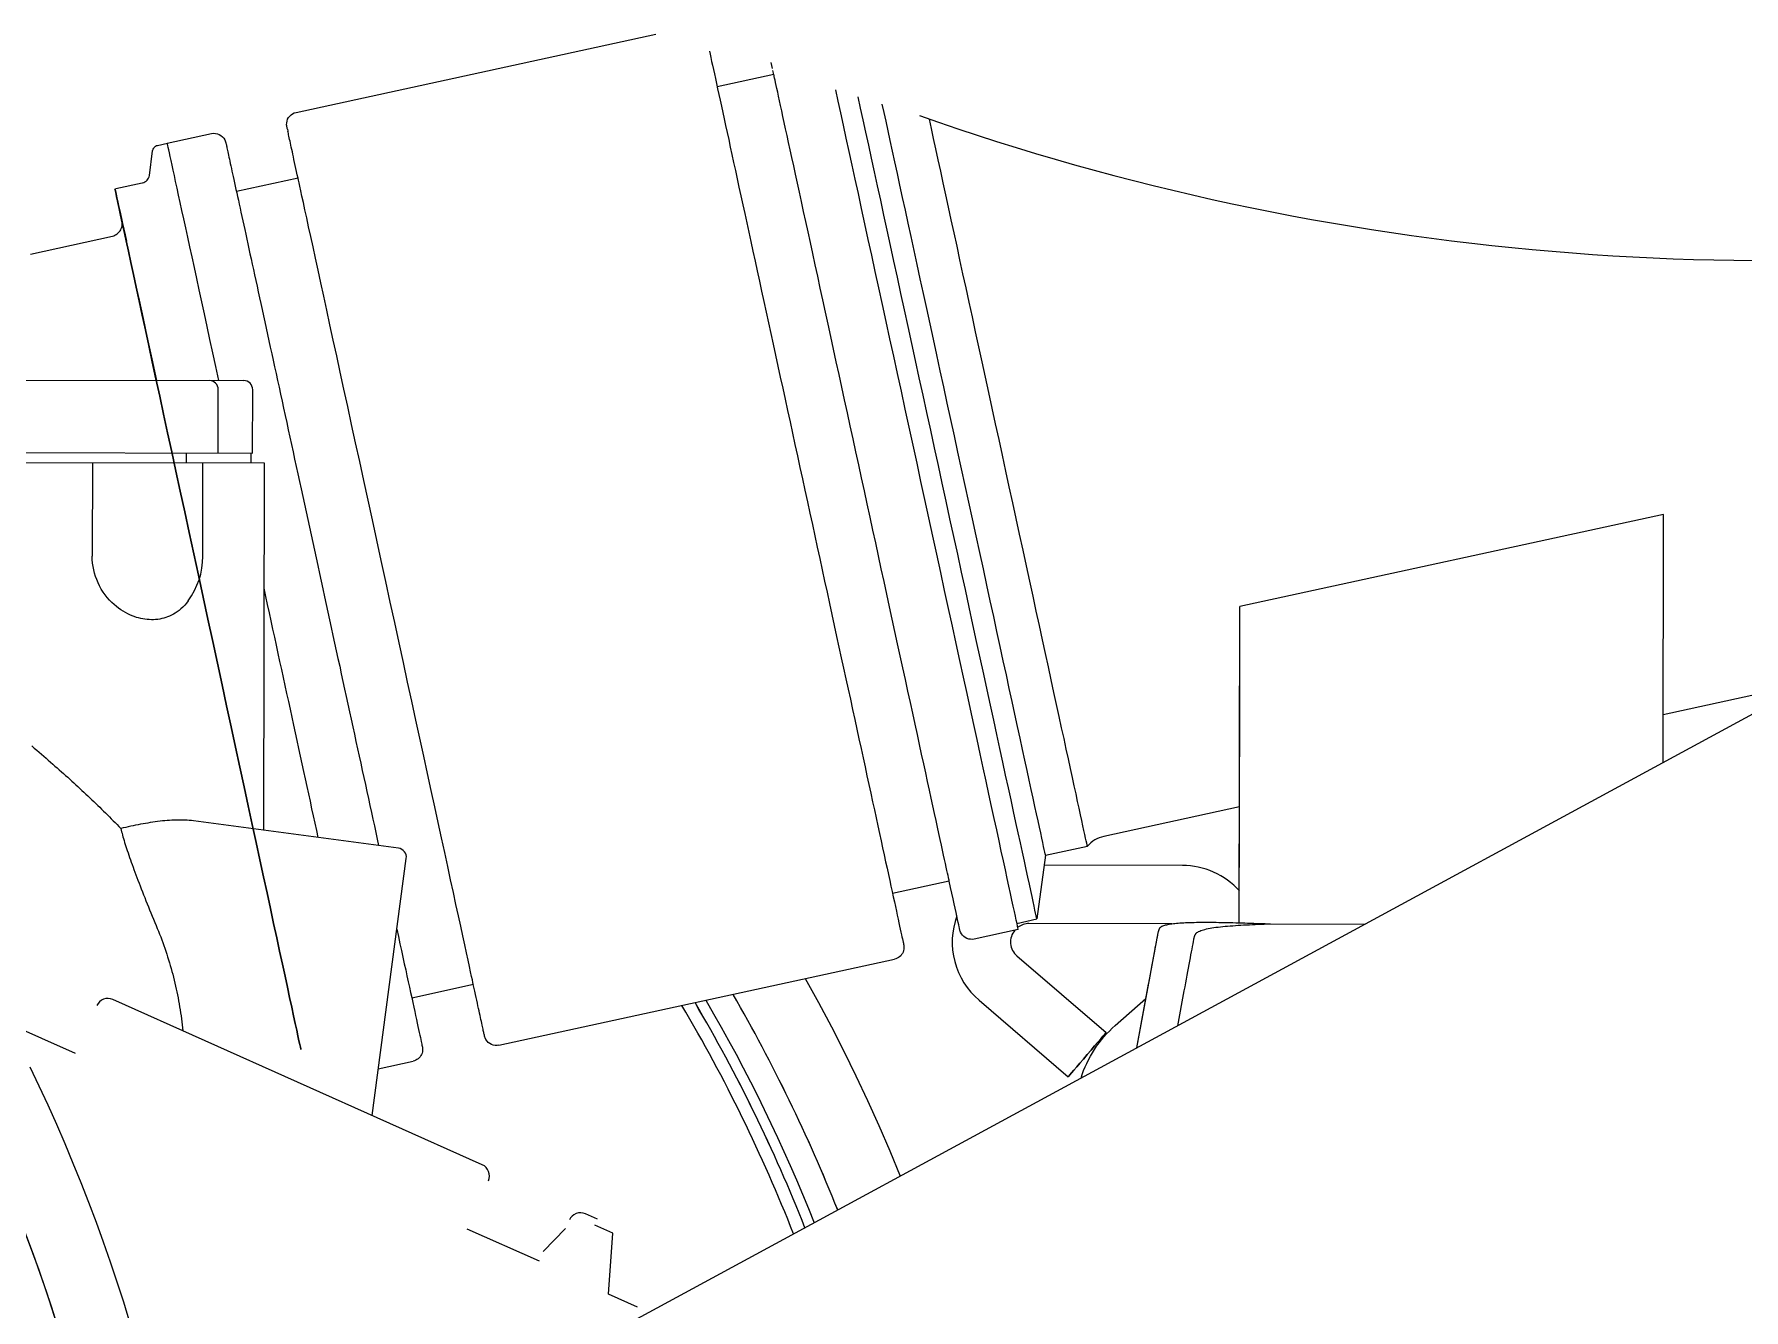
# Model space of a CAD drawing. Extents: x 766778 to 845620, y 133762 to 209800.
# Drawn here: x 784186.9 to 784469.9, y 191361.2 to 191572.3 of the extents above; entities that cross this region are included whole.
import ezdxf

# ---------------------------------------------------------------- set-up
doc = ezdxf.new("R2010")
doc.units = 0
doc.header["$MEASUREMENT"] = 0
doc.layers.get('0').update_dxf_attribs({"color": 1, "linetype": 'CONTINUOUS'})
doc.layers.add('LA-4748_SHOWN', color=2, linetype='CONTINUOUS', lineweight=53)
doc.layers.add('P', color=250, linetype='CONTINUOUS', lineweight=100)

# ---------------------------------------------------------------- blocks, each defined once
blk = doc.blocks.new('ENGINE')
at = {"layer": 'LA-4748_SHOWN', "color": 252, "lineweight": 5}
for p, q in [((943183.18, 206258.42), (943242.74, 206271.15)), ((943251.63, 206268.31), (943251.74, 206267.79)), ((943251.74, 206267.79), (943251.85, 206267.24)), ((943251.85, 206267.24), (943251.98, 206266.63)), ((943251.98, 206266.63), (943252.12, 206265.98)), ((943252.12, 206265.98), (943252.27, 206265.29)), ((943252.27, 206265.29), (943252.43, 206264.55)), ((943262.05, 206265.43), (943261.85, 206266.4)), ((943252.43, 206264.55), (943252.6, 206263.77)), ((943252.6, 206263.77), (943252.77, 206262.94)), ((943252.77, 206262.94), (943252.96, 206262.07)), ((943262.28, 206264.39), (943252.89, 206262.38)), ((943262.28, 206264.39), (943262.13, 206265.09)), ((943252.96, 206262.07), (943253.16, 206261.16)), ((943253.16, 206261.16), (943253.36, 206260.2)), ((943253.36, 206260.2), (943253.57, 206259.21)), ((943181.61, 206256.69), (943181.67, 206256.99)), ((943181.67, 206256.99), (943181.77, 206257.29)), ((943181.77, 206257.29), (943181.92, 206257.56)), ((943181.92, 206257.56), (943182.11, 206257.81)), ((943182.11, 206257.81), (943182.34, 206258.02)), ((943182.34, 206258.02), (943182.6, 206258.2)), ((943182.6, 206258.2), (943182.88, 206258.33)), ((943182.88, 206258.33), (943183.18, 206258.42)), ((943253.57, 206259.21), (943253.79, 206258.17)), ((943253.79, 206258.17), (943254.02, 206257.1)), ((943254.02, 206257.1), (943254.26, 206255.99)), ((943161.84, 206253.4), (943169.15, 206254.96)), ((943169.15, 206254.96), (943169.48, 206255)), ((943169.48, 206255), (943169.81, 206254.99)), ((943169.81, 206254.99), (943170.13, 206254.93)), ((943170.13, 206254.93), (943170.44, 206254.81)), ((943170.44, 206254.81), (943170.72, 206254.64)), ((943170.72, 206254.64), (943170.97, 206254.43)), ((943170.97, 206254.43), (943171.19, 206254.19)), ((943171.19, 206254.19), (943171.36, 206253.91)), ((943171.36, 206253.91), (943171.43, 206253.76)), ((943181.6, 206256.38), (943181.61, 206256.69)), ((943181.61, 206256.22), (943181.6, 206256.38)), ((943181.62, 206256.16), (943181.61, 206256.22)), ((943181.63, 206256.11), (943181.62, 206256.16)), ((943181.63, 206256.08), (943181.63, 206256.11)), ((943181.64, 206256.07), (943181.63, 206256.08)), ((943181.64, 206256.06), (943181.64, 206256.07)), ((943181.65, 206256.03), (943181.64, 206256.06)), ((943181.67, 206255.92), (943181.65, 206256.03)), ((943181.71, 206255.74), (943181.67, 206255.92)), ((943181.73, 206255.62), (943181.71, 206255.74)), ((943181.73, 206255.62), (943181.8, 206255.32)), ((943181.83, 206255.14), (943181.8, 206255.32)), ((943181.88, 206254.94), (943181.83, 206255.14)), ((943181.92, 206254.72), (943181.88, 206254.94)), ((943181.97, 206254.49), (943181.92, 206254.72)), ((943182.03, 206254.23), (943181.97, 206254.49)), ((943182.09, 206253.95), (943182.03, 206254.23)), ((943182.15, 206253.66), (943182.09, 206253.95)), ((943254.26, 206255.99), (943254.51, 206254.85)), ((943254.51, 206254.85), (943254.76, 206253.66)), ((943158.85, 206248.08), (943159.41, 206252.15)), ((943159.41, 206252.15), (943159.45, 206252.29)), ((943159.45, 206252.29), (943159.5, 206252.44)), ((943159.5, 206252.44), (943159.58, 206252.57)), ((943159.58, 206252.57), (943159.67, 206252.69)), ((943161.85, 206253.34), (943160.19, 206252.99)), ((943171.43, 206253.76), (943171.48, 206253.6)), ((943171.48, 206253.6), (943171.5, 206253.53)), ((943171.5, 206253.53), (943171.51, 206253.49)), ((943171.51, 206253.49), (943171.52, 206253.46)), ((943171.52, 206253.46), (943171.53, 206253.43)), ((943171.53, 206253.43), (943171.53, 206253.4)), ((943171.53, 206253.4), (943171.55, 206253.35)), ((943171.55, 206253.35), (943171.56, 206253.27)), ((943171.56, 206253.27), (943171.58, 206253.18)), ((943171.58, 206253.18), (943171.61, 206253.07)), ((943171.61, 206253.07), (943171.63, 206252.93)), ((943171.63, 206252.93), (943171.67, 206252.77)), ((943171.67, 206252.77), (943171.71, 206252.59)), ((943171.71, 206252.59), (943171.75, 206252.39)), ((943171.75, 206252.39), (943171.8, 206252.16)), ((943171.8, 206252.16), (943171.85, 206251.92)), ((943171.85, 206251.92), (943171.91, 206251.65)), ((943171.91, 206251.65), (943171.97, 206251.36)), ((943171.97, 206251.36), (943172.04, 206251.05)), ((943182.22, 206253.34), (943182.15, 206253.66)), ((943182.29, 206253.01), (943182.22, 206253.34)), ((943182.36, 206252.66), (943182.29, 206253.01)), ((943182.44, 206252.28), (943182.36, 206252.66)), ((943182.53, 206251.89), (943182.44, 206252.28)), ((943182.62, 206251.48), (943182.53, 206251.89)), ((943182.71, 206251.05), (943182.62, 206251.48)), ((943600.08, 206252.66), (943214.77, 206045.59)), ((943254.76, 206253.66), (943255.02, 206252.44)), ((943255.02, 206252.44), (943255.29, 206251.18)), ((943255.29, 206251.18), (943255.57, 206249.88)), ((943172.04, 206251.05), (943172.11, 206250.72)), ((943172.11, 206250.72), (943172.18, 206250.37)), ((943172.18, 206250.37), (943172.26, 206249.99)), ((943172.26, 206249.99), (943172.35, 206249.6)), ((943172.35, 206249.6), (943172.44, 206249.18)), ((943172.44, 206249.18), (943172.53, 206248.75)), ((943172.53, 206248.75), (943172.63, 206248.29)), ((943172.63, 206248.29), (943172.73, 206247.82)), ((943182.8, 206250.6), (943182.71, 206251.05)), ((943182.9, 206250.14), (943182.8, 206250.6)), ((943183.01, 206249.65), (943182.9, 206250.14)), ((943183.11, 206249.15), (943183.01, 206249.65)), ((943183.22, 206248.63), (943183.11, 206249.15)), ((943183.34, 206248.09), (943183.22, 206248.63)), ((943255.57, 206249.88), (943255.85, 206248.55)), ((943255.85, 206248.55), (943256.14, 206247.18)), ((943153.15, 206245.84), (943153.29, 206245.87)), ((943157.68, 206246.82), (943153.29, 206245.87)), ((943158.47, 206247.27), (943158.61, 206247.44)), ((943158.61, 206247.44), (943158.72, 206247.64)), ((943158.72, 206247.64), (943158.81, 206247.86)), ((943158.81, 206247.86), (943158.85, 206248.08)), ((943172.73, 206247.82), (943172.84, 206247.32)), ((943172.84, 206247.32), (943172.95, 206246.8)), ((943172.95, 206246.8), (943173.06, 206246.26)), ((943173.06, 206246.26), (943173.18, 206245.7)), ((943173.18, 206245.7), (943173.31, 206245.12)), ((943183.46, 206247.54), (943173.25, 206245.36)), ((943183.46, 206247.54), (943183.34, 206248.09)), ((943256.14, 206247.18), (943256.44, 206245.78)), ((943256.44, 206245.78), (943256.75, 206244.35)), ((943173.31, 206245.12), (943173.43, 206244.52)), ((943173.43, 206244.52), (943173.57, 206243.9)), ((943173.57, 206243.9), (943173.7, 206243.26)), ((943173.7, 206243.26), (943173.84, 206242.6)), ((943173.84, 206242.6), (943173.99, 206241.92)), ((943256.75, 206244.35), (943257.06, 206242.89)), ((943257.06, 206242.89), (943257.38, 206241.4)), ((943154.25, 206239.52), (943154.31, 206239.74)), ((943154.29, 206240.54), (943154.29, 206240.55)), ((943154.3, 206240.54), (943154.29, 206240.54)), ((943154.3, 206240.52), (943154.3, 206240.54)), ((943154.32, 206240.41), (943154.3, 206240.52)), ((943154.31, 206239.74), (943154.33, 206239.96)), ((943154.34, 206240.19), (943154.32, 206240.41)), ((943154.33, 206239.96), (943154.34, 206240.19)), ((943173.99, 206241.92), (943174.14, 206241.23)), ((943174.14, 206241.23), (943174.29, 206240.52)), ((943174.29, 206240.52), (943174.45, 206239.79)), ((943174.45, 206239.79), (943174.61, 206239.04)), ((943257.38, 206241.4), (943257.7, 206239.89)), ((943257.7, 206239.89), (943258.03, 206238.34)), ((943143.67, 206236.11), (943152.69, 206238.06)), ((943152.69, 206238.06), (943152.91, 206238.12)), ((943152.91, 206238.12), (943153.11, 206238.2)), ((943153.11, 206238.2), (943153.31, 206238.31)), ((943153.31, 206238.31), (943153.5, 206238.43)), ((943153.5, 206238.43), (943153.67, 206238.57)), ((943153.67, 206238.57), (943153.83, 206238.73)), ((943153.83, 206238.73), (943153.97, 206238.91)), ((943153.97, 206238.91), (943154.08, 206239.1)), ((943154.08, 206239.1), (943154.18, 206239.31)), ((943154.18, 206239.31), (943154.25, 206239.52)), ((943174.61, 206239.04), (943174.77, 206238.27)), ((943174.77, 206238.27), (943174.94, 206237.49)), ((943174.94, 206237.49), (943175.11, 206236.69)), ((943258.03, 206238.34), (943258.37, 206236.78)), ((943139.16, 206235.11), (943143.67, 206236.11)), ((943175.11, 206236.69), (943175.28, 206235.88)), ((943175.28, 206235.88), (943175.46, 206235.04)), ((943175.46, 206235.04), (943175.64, 206234.19)), ((943175.64, 206234.19), (943175.83, 206233.32)), ((943258.37, 206236.78), (943258.71, 206235.18)), ((943258.71, 206235.18), (943259.06, 206233.56)), ((943175.83, 206233.32), (943176.02, 206232.44)), ((943176.02, 206232.44), (943176.21, 206231.53)), ((943176.21, 206231.53), (943176.41, 206230.62)), ((943259.06, 206233.56), (943259.41, 206231.91)), ((943259.41, 206231.91), (943259.77, 206230.24)), ((943176.41, 206230.62), (943176.61, 206229.68)), ((943176.61, 206229.68), (943176.81, 206228.73)), ((943176.81, 206228.73), (943177.02, 206227.77)), ((943259.77, 206230.24), (943260.13, 206228.54)), ((943260.13, 206228.54), (943260.5, 206226.83)), ((943177.02, 206227.77), (943177.23, 206226.79)), ((943177.23, 206226.79), (943177.44, 206225.8)), ((943177.44, 206225.8), (943177.65, 206224.79)), ((943260.5, 206226.83), (943260.87, 206225.09)), ((943177.65, 206224.79), (943177.87, 206223.78)), ((943177.87, 206223.78), (943178.09, 206222.75)), ((943260.87, 206225.09), (943261.24, 206223.33)), ((943261.24, 206223.33), (943261.62, 206221.56)), ((943178.09, 206222.75), (943178.31, 206221.7)), ((943178.31, 206221.7), (943178.54, 206220.65)), ((943178.54, 206220.65), (943178.77, 206219.58)), ((943261.62, 206221.56), (943262, 206219.78)), ((943178.77, 206219.58), (943179, 206218.5)), ((943179, 206218.5), (943179.23, 206217.41)), ((943179.23, 206217.41), (943179.47, 206216.31)), ((943262, 206219.78), (943262.39, 206217.98)), ((943262.39, 206217.98), (943262.78, 206216.16)), ((943088.34, 206214.51), (943174.33, 206214.06)), ((943179.47, 206216.31), (943179.71, 206215.19)), ((943179.71, 206215.19), (943179.95, 206214.07)), ((943262.78, 206216.16), (943263.17, 206214.34)), ((943263.17, 206214.34), (943263.56, 206212.51)), ((943170.07, 206202.08), (943170.13, 206212.58)), ((943175.77, 206202.05), (943175.83, 206212.55)), ((943179.95, 206214.07), (943180.19, 206212.93)), ((943180.19, 206212.93), (943180.44, 206211.78)), ((943180.44, 206211.78), (943180.68, 206210.62)), ((943263.56, 206212.51), (943263.95, 206210.66)), ((943180.68, 206210.62), (943180.93, 206209.45)), ((943180.93, 206209.45), (943181.19, 206208.27)), ((943263.95, 206210.66), (943264.35, 206208.8)), ((943264.35, 206208.8), (943264.75, 206206.92)), ((943181.19, 206208.27), (943181.44, 206207.09)), ((943181.44, 206207.09), (943181.7, 206205.89)), ((943181.7, 206205.89), (943181.95, 206204.69)), ((943264.75, 206206.92), (943265.15, 206205.05)), ((943181.95, 206204.69), (943182.21, 206203.48)), ((943182.21, 206203.48), (943182.47, 206202.26)), ((943265.15, 206205.05), (943265.56, 206203.16)), ((943265.56, 206203.16), (943265.96, 206201.27)), ((943084.46, 206200.93), (943177.71, 206200.44)), ((943086.77, 206202.52), (943175.77, 206202.05)), ((943149.26, 206200.59), (943149.18, 206185.09)), ((943164.8, 206202.11), (943164.79, 206200.51)), ((943167.48, 206185), (943167.56, 206200.5)), ((943175.47, 206202.05), (943175.46, 206200.45)), ((943177.71, 206200.44), (943177.39, 206139.63)), ((943182.47, 206202.26), (943182.73, 206201.04)), ((943182.73, 206201.04), (943182.99, 206199.81)), ((943265.96, 206201.27), (943266.37, 206199.37)), ((943182.99, 206199.81), (943183.26, 206198.58)), ((943183.26, 206198.58), (943183.52, 206197.34)), ((943183.52, 206197.34), (943183.79, 206196.1)), ((943266.37, 206199.37), (943266.77, 206197.48)), ((943266.77, 206197.48), (943267.18, 206195.58)), ((943183.79, 206196.1), (943184.06, 206194.85)), ((943184.06, 206194.85), (943184.32, 206193.59)), ((943267.18, 206195.58), (943267.58, 206193.69)), ((943184.32, 206193.59), (943184.59, 206192.33)), ((943184.59, 206192.33), (943184.87, 206191.06)), ((943267.58, 206193.69), (943267.99, 206191.8)), ((943267.99, 206191.8), (943268.39, 206189.92)), ((943184.87, 206191.06), (943185.14, 206189.79)), ((943185.14, 206189.79), (943185.41, 206188.52)), ((943268.39, 206189.92), (943268.79, 206188.04)), ((943409.28, 206191.1), (943339.1, 206176.1)), ((943409.07, 206150.01), (943409.28, 206191.1)), ((943185.41, 206188.52), (943185.68, 206187.24)), ((943185.68, 206187.24), (943185.96, 206185.96)), ((943268.79, 206188.04), (943269.19, 206186.16)), ((943269.19, 206186.16), (943269.59, 206184.28)), ((943149.19, 206184.52), (943149.18, 206185.09)), ((943149.23, 206183.95), (943149.19, 206184.52)), ((943149.31, 206183.39), (943149.23, 206183.95)), ((943149.41, 206182.84), (943149.31, 206183.39)), ((943185.96, 206185.96), (943186.23, 206184.67)), ((943186.23, 206184.67), (943186.51, 206183.39)), ((943186.51, 206183.39), (943186.78, 206182.1)), ((943269.59, 206184.28), (943269.99, 206182.41)), ((943149.55, 206182.29), (943149.41, 206182.84)), ((943149.71, 206181.74), (943149.55, 206182.29)), ((943149.91, 206181.2), (943149.71, 206181.74)), ((943150.13, 206180.67), (943149.91, 206181.2)), ((943150.38, 206180.15), (943150.13, 206180.67)), ((943186.78, 206182.1), (943187.06, 206180.82)), ((943187.06, 206180.82), (943187.33, 206179.53)), ((943269.99, 206182.41), (943270.39, 206180.54)), ((943270.39, 206180.54), (943270.79, 206178.69)), ((943150.66, 206179.64), (943150.38, 206180.15)), ((943150.97, 206179.15), (943150.66, 206179.64)), ((943151.3, 206178.68), (943150.97, 206179.15)), ((943151.65, 206178.24), (943151.3, 206178.68)), ((943152.02, 206177.82), (943151.65, 206178.24)), ((943152.39, 206177.43), (943152.02, 206177.82)), ((943165.05, 206177.65), (943164.75, 206177.27)), ((943187.33, 206179.53), (943187.61, 206178.24)), ((943187.61, 206178.24), (943187.88, 206176.96)), ((943270.79, 206178.69), (943271.18, 206176.84)), ((943152.77, 206177.08), (943152.39, 206177.43)), ((943153.14, 206176.75), (943152.77, 206177.08)), ((943153.52, 206176.45), (943153.14, 206176.75)), ((943153.9, 206176.19), (943153.52, 206176.45)), ((943154.28, 206175.95), (943153.9, 206176.19)), ((943154.65, 206175.73), (943154.28, 206175.95)), ((943155.01, 206175.53), (943154.65, 206175.73)), ((943155.38, 206175.36), (943155.01, 206175.53)), ((943155.74, 206175.2), (943155.38, 206175.36)), ((943156.1, 206175.06), (943155.74, 206175.2)), ((943156.45, 206174.94), (943156.1, 206175.06)), ((943156.81, 206174.84), (943156.45, 206174.94)), ((943157.16, 206174.75), (943156.81, 206174.84)), ((943157.51, 206174.67), (943157.16, 206174.75)), ((943157.87, 206174.62), (943157.51, 206174.67)), ((943160.65, 206174.71), (943160.31, 206174.64)), ((943160.98, 206174.79), (943160.65, 206174.71)), ((943161.3, 206174.88), (943160.98, 206174.79)), ((943161.62, 206175), (943161.3, 206174.88)), ((943161.94, 206175.12), (943161.62, 206175)), ((943162.26, 206175.27), (943161.94, 206175.12)), ((943162.58, 206175.44), (943162.26, 206175.27)), ((943162.89, 206175.63), (943162.58, 206175.44)), ((943163.21, 206175.83), (943162.89, 206175.63)), ((943163.52, 206176.07), (943163.21, 206175.83)), ((943163.84, 206176.33), (943163.52, 206176.07)), ((943164.15, 206176.61), (943163.84, 206176.33)), ((943164.45, 206176.93), (943164.15, 206176.61)), ((943164.75, 206177.27), (943164.45, 206176.93)), ((943187.88, 206176.96), (943188.15, 206175.68)), ((943188.15, 206175.68), (943188.43, 206174.4)), ((943271.18, 206176.84), (943271.58, 206175.01)), ((943271.58, 206175.01), (943271.96, 206173.19)), ((943338.83, 206123.75), (943339.1, 206176.1)), ((943339.1, 206175.65), (943339.1, 206176.1)), ((943339.1, 206175.22), (943339.1, 206175.65)), ((943339.1, 206174.78), (943339.1, 206175.22)), ((943339.1, 206174.35), (943339.1, 206174.78)), ((943158.22, 206174.57), (943157.87, 206174.62)), ((943158.58, 206174.55), (943158.22, 206174.57)), ((943158.93, 206174.53), (943158.58, 206174.55)), ((943159.28, 206174.54), (943158.93, 206174.53)), ((943159.63, 206174.56), (943159.28, 206174.54)), ((943159.98, 206174.59), (943159.63, 206174.56)), ((943160.31, 206174.64), (943159.98, 206174.59)), ((943188.43, 206174.4), (943188.7, 206173.12)), ((943188.7, 206173.12), (943188.98, 206171.84)), ((943188.98, 206171.84), (943189.25, 206170.56)), ((943271.96, 206173.19), (943272.35, 206171.39)), ((943339.08, 206172.21), (943339.09, 206172.63)), ((943339.08, 206171.79), (943339.08, 206172.21)), ((943339.09, 206173.91), (943339.1, 206174.35)), ((943339.09, 206173.48), (943339.09, 206173.91)), ((943339.09, 206173.06), (943339.09, 206173.48)), ((943339.09, 206172.63), (943339.09, 206173.06)), ((943189.25, 206170.56), (943189.52, 206169.29)), ((943189.52, 206169.29), (943189.79, 206168.01)), ((943272.35, 206171.39), (943272.73, 206169.61)), ((943272.73, 206169.61), (943273.11, 206167.84)), ((943339.07, 206170.14), (943339.08, 206170.55)), ((943339.07, 206169.73), (943339.07, 206170.14)), ((943339.07, 206169.32), (943339.07, 206169.73)), ((943339.07, 206168.92), (943339.07, 206169.32)), ((943339.08, 206171.37), (943339.08, 206171.79)), ((943339.08, 206170.96), (943339.08, 206171.37)), ((943339.08, 206170.55), (943339.08, 206170.96)), ((943189.79, 206168.01), (943190.07, 206166.74)), ((943190.07, 206166.74), (943190.34, 206165.47)), ((943273.11, 206167.84), (943273.48, 206166.1)), ((943339.05, 206166.55), (943339.06, 206166.94)), ((943339.05, 206166.17), (943339.05, 206166.55)), ((943339.05, 206165.78), (943339.05, 206166.17)), ((943339.06, 206168.52), (943339.07, 206168.92)), ((943339.06, 206168.12), (943339.06, 206168.52)), ((943339.06, 206167.73), (943339.06, 206168.12)), ((943339.06, 206167.33), (943339.06, 206167.73)), ((943339.06, 206166.94), (943339.06, 206167.33)), ((943190.34, 206165.47), (943190.61, 206164.21)), ((943190.61, 206164.21), (943190.88, 206162.94)), ((943273.48, 206166.1), (943273.85, 206164.37)), ((943273.85, 206164.37), (943274.22, 206162.66)), ((943339.04, 206164.65), (943339.05, 206165.02)), ((943339.04, 206164.27), (943339.04, 206164.65)), ((943339.04, 206163.9), (943339.04, 206164.27)), ((943339.04, 206163.53), (943339.04, 206163.9)), ((943339.04, 206163.17), (943339.04, 206163.53)), ((943339.05, 206165.4), (943339.05, 206165.78)), ((943339.05, 206165.02), (943339.05, 206165.4)), ((943190.88, 206162.94), (943191.15, 206161.69)), ((943191.15, 206161.69), (943191.41, 206160.43)), ((943274.22, 206162.66), (943274.58, 206160.96)), ((943274.58, 206160.96), (943274.94, 206159.29)), ((943339.02, 206161.01), (943339.03, 206161.37)), ((943339.02, 206160.66), (943339.02, 206161.01)), ((943339.02, 206160.32), (943339.02, 206160.66)), ((943339.03, 206162.8), (943339.04, 206163.17)), ((943339.03, 206162.44), (943339.03, 206162.8)), ((943339.03, 206162.08), (943339.03, 206162.44)), ((943339.03, 206161.72), (943339.03, 206162.08)), ((943339.03, 206161.37), (943339.03, 206161.72)), ((943433.53, 206163.16), (943409.11, 206157.94)), ((943191.41, 206160.43), (943191.68, 206159.19)), ((943191.68, 206159.19), (943191.95, 206157.94)), ((943191.95, 206157.94), (943192.21, 206156.71)), ((943274.94, 206159.29), (943275.29, 206157.64)), ((943338.83, 206123.75), (943339.02, 206160.32)), ((943192.21, 206156.71), (943192.47, 206155.48)), ((943192.47, 206155.48), (943192.73, 206154.26)), ((943275.29, 206157.64), (943275.64, 206156.01)), ((943275.64, 206156.01), (943275.98, 206154.41)), ((943139.08, 206153.71), (943139.48, 206153.37)), ((943139.48, 206153.37), (943139.88, 206153.02)), ((943139.88, 206153.02), (943140.27, 206152.68)), ((943140.27, 206152.68), (943140.66, 206152.35)), ((943140.66, 206152.35), (943141.04, 206152.01)), ((943141.04, 206152.01), (943141.42, 206151.68)), ((943192.73, 206154.26), (943192.99, 206153.05)), ((943192.99, 206153.05), (943193.25, 206151.85)), ((943275.98, 206154.41), (943276.32, 206152.83)), ((943276.32, 206152.83), (943276.65, 206151.28)), ((943141.42, 206151.68), (943141.79, 206151.35)), ((943141.79, 206151.35), (943142.16, 206151.03)), ((943142.16, 206151.03), (943142.53, 206150.7)), ((943142.53, 206150.7), (943142.89, 206150.38)), ((943142.89, 206150.38), (943143.25, 206150.07)), ((943143.25, 206150.07), (943143.6, 206149.75)), ((943143.6, 206149.75), (943143.95, 206149.43)), ((943143.95, 206149.43), (943144.3, 206149.12)), ((943193.25, 206151.85), (943193.5, 206150.65)), ((943193.5, 206150.65), (943193.76, 206149.47)), ((943193.76, 206149.47), (943194.01, 206148.29)), ((943276.65, 206151.28), (943276.97, 206149.77)), ((943276.97, 206149.77), (943277.29, 206148.28)), ((943144.3, 206149.12), (943144.64, 206148.81)), ((943144.64, 206148.81), (943144.99, 206148.5)), ((943144.99, 206148.5), (943145.33, 206148.19)), ((943145.33, 206148.19), (943145.67, 206147.88)), ((943145.67, 206147.88), (943146, 206147.57)), ((943146, 206147.57), (943146.34, 206147.26)), ((943146.34, 206147.26), (943146.67, 206146.95)), ((943146.67, 206146.95), (943147, 206146.64)), ((943147, 206146.64), (943147.33, 206146.33)), ((943194.01, 206148.29), (943194.26, 206147.12)), ((943194.26, 206147.12), (943194.51, 206145.96)), ((943277.29, 206148.28), (943277.6, 206146.83)), ((943277.6, 206146.83), (943277.9, 206145.4)), ((943147.33, 206146.33), (943147.66, 206146.02)), ((943147.66, 206146.02), (943147.99, 206145.71)), ((943147.99, 206145.71), (943148.32, 206145.4)), ((943148.32, 206145.4), (943148.65, 206145.09)), ((943148.65, 206145.09), (943148.97, 206144.78)), ((943148.97, 206144.78), (943149.3, 206144.47)), ((943149.3, 206144.47), (943149.62, 206144.16)), ((943149.62, 206144.16), (943149.94, 206143.84)), ((943149.94, 206143.84), (943150.27, 206143.53)), ((943150.27, 206143.53), (943150.59, 206143.21)), ((943194.51, 206145.96), (943194.75, 206144.81)), ((943194.75, 206144.81), (943195, 206143.67)), ((943195, 206143.67), (943195.24, 206142.53)), ((943277.9, 206145.4), (943278.2, 206144.01)), ((943278.2, 206144.01), (943278.49, 206142.65)), ((943150.59, 206143.21), (943150.91, 206142.89)), ((943150.91, 206142.89), (943151.23, 206142.58)), ((943151.23, 206142.58), (943151.55, 206142.26)), ((943151.55, 206142.26), (943151.87, 206141.94)), ((943151.87, 206141.94), (943152.18, 206141.62)), ((943152.18, 206141.62), (943152.5, 206141.29)), ((943152.5, 206141.29), (943152.82, 206140.97)), ((943152.82, 206140.97), (943153.13, 206140.65)), ((943157.43, 206140.75), (943157.02, 206140.68)), ((943157.83, 206140.82), (943157.43, 206140.75)), ((943158.24, 206140.89), (943157.83, 206140.82)), ((943158.64, 206140.96), (943158.24, 206140.89)), ((943159.05, 206141.02), (943158.64, 206140.96)), ((943159.45, 206141.07), (943159.05, 206141.02)), ((943159.85, 206141.13), (943159.45, 206141.07)), ((943160.25, 206141.18), (943159.85, 206141.13)), ((943160.64, 206141.22), (943160.25, 206141.18)), ((943161.03, 206141.26), (943160.64, 206141.22)), ((943161.42, 206141.29), (943161.03, 206141.26)), ((943161.81, 206141.32), (943161.42, 206141.29)), ((943162.19, 206141.34), (943161.81, 206141.32)), ((943162.57, 206141.36), (943162.19, 206141.34)), ((943162.95, 206141.37), (943162.57, 206141.36)), ((943163.32, 206141.37), (943162.95, 206141.37)), ((943163.68, 206141.37), (943163.32, 206141.37)), ((943164.04, 206141.36), (943163.68, 206141.37)), ((943164.39, 206141.35), (943164.04, 206141.36)), ((943164.74, 206141.33), (943164.39, 206141.35)), ((943165.09, 206141.3), (943164.74, 206141.33)), ((943165.43, 206141.27), (943165.09, 206141.3)), ((943165.77, 206141.22), (943165.43, 206141.27)), ((943199.71, 206136.57), (943165.77, 206141.22)), ((943195.24, 206142.53), (943195.48, 206141.41)), ((943195.48, 206141.41), (943195.72, 206140.3)), ((943278.49, 206142.65), (943278.78, 206141.32)), ((943278.78, 206141.32), (943279.05, 206140.02)), ((943338.93, 206142.93), (943316.46, 206138.13)), ((943153.13, 206140.65), (943153.44, 206140.32)), ((943153.44, 206140.32), (943153.75, 206140)), ((943154.16, 206140.09), (943153.75, 206140)), ((943153.75, 206140), (943153.81, 206139.74)), ((943153.81, 206139.74), (943153.88, 206139.47)), ((943153.88, 206139.47), (943153.95, 206139.2)), ((943153.95, 206139.2), (943154.02, 206138.91)), ((943154.02, 206138.91), (943154.1, 206138.62)), ((943154.1, 206138.62), (943154.19, 206138.32)), ((943154.57, 206140.18), (943154.16, 206140.09)), ((943154.19, 206138.32), (943154.28, 206138)), ((943154.28, 206138), (943154.38, 206137.69)), ((943154.98, 206140.27), (943154.57, 206140.18)), ((943155.39, 206140.36), (943154.98, 206140.27)), ((943155.8, 206140.44), (943155.39, 206140.36)), ((943156.21, 206140.52), (943155.8, 206140.44)), ((943156.61, 206140.6), (943156.21, 206140.52)), ((943157.02, 206140.68), (943156.61, 206140.6)), ((943195.72, 206140.3), (943195.95, 206139.19)), ((943195.95, 206139.19), (943196.19, 206138.1)), ((943196.19, 206138.1), (943196.42, 206137.03)), ((943279.05, 206140.02), (943279.32, 206138.76)), ((943279.32, 206138.76), (943279.59, 206137.53)), ((943315.69, 206137.9), (943315.32, 206137.73)), ((943316.07, 206138.03), (943315.69, 206137.9)), ((943316.46, 206138.13), (943316.07, 206138.03)), ((943154.38, 206137.69), (943154.48, 206137.36)), ((943154.48, 206137.36), (943154.59, 206137.02)), ((943154.59, 206137.02), (943154.7, 206136.68)), ((943154.7, 206136.68), (943154.81, 206136.33)), ((943154.81, 206136.33), (943154.93, 206135.97)), ((943154.93, 206135.97), (943155.06, 206135.6)), ((943155.06, 206135.6), (943155.19, 206135.22)), ((943155.19, 206135.22), (943155.32, 206134.83)), ((943279.59, 206137.53), (943279.84, 206136.34)), ((943279.84, 206136.34), (943280.09, 206135.19)), ((943280.09, 206135.19), (943280.33, 206134.07)), ((943306.8, 206135.04), (943305.33, 206124.5)), ((943306.8, 206135.04), (943313.73, 206136.52)), ((943314.01, 206136.81), (943313.73, 206136.52)), ((943314.31, 206137.08), (943314.01, 206136.81)), ((943314.63, 206137.33), (943314.31, 206137.08)), ((943314.96, 206137.55), (943314.63, 206137.33)), ((943315.32, 206137.73), (943314.96, 206137.55)), ((943155.32, 206134.83), (943155.46, 206134.43)), ((943155.46, 206134.43), (943155.6, 206134.03)), ((943155.6, 206134.03), (943155.75, 206133.61)), ((943155.75, 206133.61), (943155.91, 206133.19)), ((943155.91, 206133.19), (943156.06, 206132.76)), ((943156.06, 206132.76), (943156.23, 206132.32)), ((943156.23, 206132.32), (943156.39, 206131.87)), ((943195.17, 206092.37), (943200.99, 206134.88)), ((943280.33, 206134.07), (943280.55, 206133)), ((943280.55, 206133), (943280.78, 206131.97)), ((943329.45, 206133.27), (943306.57, 206133.39)), ((943330.11, 206133.25), (943329.45, 206133.27)), ((943330.77, 206133.2), (943330.11, 206133.25)), ((943331.43, 206133.11), (943330.77, 206133.2)), ((943332.08, 206132.98), (943331.43, 206133.11)), ((943332.73, 206132.82), (943332.08, 206132.98)), ((943333.37, 206132.63), (943332.73, 206132.82)), ((943333.99, 206132.41), (943333.37, 206132.63)), ((943334.6, 206132.15), (943333.99, 206132.41)), ((943156.39, 206131.87), (943156.56, 206131.42)), ((943156.56, 206131.42), (943156.74, 206130.95)), ((943156.74, 206130.95), (943156.92, 206130.48)), ((943156.92, 206130.48), (943157.1, 206130.01)), ((943157.1, 206130.01), (943157.29, 206129.52)), ((943157.29, 206129.52), (943157.48, 206129.03)), ((943280.78, 206131.97), (943280.99, 206130.98)), ((943280.99, 206130.98), (943281.19, 206130.03)), ((943281.19, 206130.03), (943281.38, 206129.12)), ((943290.84, 206130.81), (943281.45, 206128.8)), ((943291.06, 206129.77), (943290.83, 206130.81)), ((943291.27, 206128.8), (943291.06, 206129.77)), ((943335.2, 206131.86), (943334.6, 206132.15)), ((943335.78, 206131.54), (943335.2, 206131.86)), ((943336.35, 206131.19), (943335.78, 206131.54)), ((943336.89, 206130.81), (943336.35, 206131.19)), ((943337.42, 206130.41), (943336.89, 206130.81)), ((943337.92, 206129.97), (943337.42, 206130.41)), ((943338.4, 206129.52), (943337.92, 206129.97)), ((943338.86, 206129.03), (943338.4, 206129.52)), ((943157.48, 206129.03), (943157.67, 206128.54)), ((943157.67, 206128.54), (943157.87, 206128.04)), ((943157.87, 206128.04), (943158.07, 206127.54)), ((943158.07, 206127.54), (943158.27, 206127.03)), ((943158.27, 206127.03), (943158.48, 206126.52)), ((943281.38, 206129.12), (943281.57, 206128.25)), ((943281.57, 206128.25), (943281.75, 206127.43)), ((943281.75, 206127.43), (943281.91, 206126.64)), ((943281.91, 206126.64), (943282.07, 206125.9)), ((943291.46, 206127.89), (943291.27, 206128.8)), ((943291.64, 206127.07), (943291.46, 206127.89)), ((943291.8, 206126.31), (943291.64, 206127.07)), ((943158.48, 206126.52), (943158.68, 206126)), ((943158.68, 206126), (943158.89, 206125.48)), ((943158.89, 206125.48), (943159.11, 206124.96)), ((943159.11, 206124.96), (943159.32, 206124.44)), ((943159.32, 206124.44), (943159.54, 206123.91)), ((943159.54, 206123.91), (943159.73, 206123.44)), ((943282.07, 206125.9), (943282.22, 206125.21)), ((943282.22, 206125.21), (943282.36, 206124.55)), ((943282.36, 206124.55), (943282.49, 206123.95)), ((943282.49, 206123.95), (943282.61, 206123.39)), ((943291.78, 206124.13), (943291.55, 206123.2)), ((943292.07, 206125.04), (943291.78, 206124.13)), ((943291.95, 206125.62), (943291.8, 206126.31)), ((943292.08, 206125), (943291.95, 206125.62)), ((943292.19, 206124.46), (943292.08, 206125)), ((943292.29, 206123.99), (943292.19, 206124.46)), ((943292.38, 206123.59), (943292.29, 206123.99)), ((943302.03, 206123.79), (943305.33, 206124.5)), ((943303.77, 206123.74), (943303.53, 206123.71)), ((943304.02, 206123.75), (943303.77, 206123.74)), ((943327.68, 206123.63), (943304.02, 206123.75)), ((943328.17, 206123.69), (943328.44, 206123.71)), ((943328.44, 206123.71), (943328.72, 206123.74)), ((943328.72, 206123.74), (943329.01, 206123.76)), ((943329.01, 206123.76), (943329.31, 206123.78)), ((943329.31, 206123.78), (943329.63, 206123.8)), ((943329.63, 206123.8), (943329.95, 206123.81)), ((943329.95, 206123.81), (943330.28, 206123.82)), ((943330.28, 206123.82), (943330.63, 206123.83)), ((943330.63, 206123.83), (943330.98, 206123.84)), ((943330.98, 206123.84), (943331.35, 206123.85)), ((943331.35, 206123.85), (943331.72, 206123.86)), ((943331.72, 206123.86), (943332.1, 206123.86)), ((943332.1, 206123.86), (943332.49, 206123.86)), ((943332.49, 206123.86), (943332.89, 206123.86)), ((943332.89, 206123.86), (943333.3, 206123.86)), ((943333.3, 206123.86), (943333.72, 206123.86)), ((943333.72, 206123.86), (943334.14, 206123.86)), ((943334.14, 206123.86), (943334.58, 206123.85)), ((943334.58, 206123.85), (943335.02, 206123.85)), ((943335.02, 206123.85), (943335.46, 206123.84)), ((943335.46, 206123.84), (943335.91, 206123.83)), ((943335.91, 206123.83), (943336.37, 206123.82)), ((943336.37, 206123.82), (943336.83, 206123.81)), ((943336.83, 206123.81), (943337.3, 206123.79)), ((943337.3, 206123.79), (943337.78, 206123.78)), ((943337.78, 206123.78), (943338.26, 206123.77)), ((943338.26, 206123.77), (943338.74, 206123.75)), ((943338.74, 206123.75), (943339.23, 206123.74)), ((943339.23, 206123.74), (943339.72, 206123.72)), ((943339.72, 206123.72), (943340.21, 206123.7)), ((943159.73, 206123.44), (943159.92, 206122.97)), ((943159.92, 206122.97), (943160.11, 206122.51)), ((943160.11, 206122.51), (943160.29, 206122.04)), ((943160.29, 206122.04), (943160.46, 206121.57)), ((943160.46, 206121.57), (943160.63, 206121.09)), ((943160.63, 206121.09), (943160.8, 206120.62)), ((943199.38, 206123.16), (943199.64, 206121.95)), ((943199.64, 206121.95), (943199.89, 206120.77)), ((943282.61, 206123.39), (943282.72, 206122.87)), ((943282.72, 206122.87), (943282.82, 206122.4)), ((943282.82, 206122.4), (943282.91, 206121.98)), ((943282.91, 206121.98), (943282.99, 206121.61)), ((943282.99, 206121.61), (943283.06, 206121.28)), ((943283.06, 206121.28), (943283.12, 206121)), ((943283.12, 206121), (943283.17, 206120.76)), ((943291.32, 206121.3), (943291.31, 206120.34)), ((943291.4, 206122.25), (943291.32, 206121.3)), ((943291.55, 206123.2), (943291.4, 206122.25)), ((943292.45, 206123.27), (943292.38, 206123.59)), ((943292.5, 206123.03), (943292.45, 206123.27)), ((943292.54, 206122.86), (943292.5, 206123.03)), ((943292.56, 206122.76), (943292.54, 206122.86)), ((943292.56, 206122.73), (943292.56, 206122.76)), ((943292.57, 206122.72), (943292.56, 206122.73)), ((943292.57, 206122.7), (943292.57, 206122.72)), ((943292.58, 206122.67), (943292.57, 206122.7)), ((943292.59, 206122.63), (943292.58, 206122.67)), ((943292.63, 206122.5), (943292.59, 206122.63)), ((943292.69, 206122.36), (943292.63, 206122.5)), ((943292.83, 206122.09), (943292.69, 206122.36)), ((943293.01, 206121.84), (943292.83, 206122.09)), ((943293.23, 206121.63), (943293.01, 206121.84)), ((943293.47, 206121.45), (943293.23, 206121.63)), ((943293.74, 206121.32), (943293.47, 206121.45)), ((943294.03, 206121.22), (943293.74, 206121.32)), ((943294.33, 206121.17), (943294.03, 206121.22)), ((943294.64, 206121.16), (943294.33, 206121.17)), ((943294.94, 206121.2), (943294.64, 206121.16)), ((943302.25, 206122.77), (943294.94, 206121.2)), ((943300.97, 206121.03), (943300.96, 206120.74)), ((943301.02, 206121.32), (943300.97, 206121.03)), ((943301.09, 206121.61), (943301.02, 206121.32)), ((943301.2, 206121.88), (943301.09, 206121.61)), ((943301.32, 206122.15), (943301.2, 206121.88)), ((943301.48, 206122.4), (943301.32, 206122.15)), ((943301.65, 206122.64), (943301.48, 206122.4)), ((943302.38, 206123.28), (943302.17, 206123.14)), ((943302.59, 206123.4), (943302.38, 206123.28)), ((943302.81, 206123.51), (943302.59, 206123.4)), ((943303.05, 206123.59), (943302.81, 206123.51)), ((943303.28, 206123.66), (943303.05, 206123.59)), ((943303.53, 206123.71), (943303.28, 206123.66)), ((943321.78, 206103.1), (943325.4, 206122.15)), ((943325.4, 206122.14), (943325.41, 206122.21)), ((943325.41, 206122.21), (943325.43, 206122.28)), ((943325.43, 206122.28), (943325.44, 206122.35)), ((943325.44, 206122.35), (943325.46, 206122.42)), ((943325.46, 206122.42), (943325.48, 206122.48)), ((943325.48, 206122.48), (943325.5, 206122.54)), ((943325.5, 206122.54), (943325.52, 206122.6)), ((943325.52, 206122.6), (943325.54, 206122.65)), ((943325.54, 206122.65), (943325.56, 206122.71)), ((943325.56, 206122.71), (943325.59, 206122.76)), ((943325.59, 206122.76), (943325.61, 206122.81)), ((943325.61, 206122.81), (943325.64, 206122.86)), ((943325.64, 206122.86), (943325.67, 206122.9)), ((943325.67, 206122.9), (943325.69, 206122.95)), ((943325.69, 206122.95), (943325.72, 206122.99)), ((943325.72, 206122.99), (943325.75, 206123.02)), ((943325.75, 206123.02), (943325.79, 206123.06)), ((943325.79, 206123.06), (943325.82, 206123.09)), ((943325.82, 206123.09), (943325.86, 206123.13)), ((943325.86, 206123.13), (943325.89, 206123.15)), ((943325.89, 206123.15), (943325.93, 206123.18)), ((943325.93, 206123.18), (943325.97, 206123.21)), ((943325.97, 206123.21), (943326.01, 206123.23)), ((943326.01, 206123.23), (943326.05, 206123.25)), ((943326.05, 206123.25), (943326.18, 206123.3)), ((943326.18, 206123.3), (943326.32, 206123.35)), ((943326.32, 206123.35), (943326.48, 206123.4)), ((943326.48, 206123.4), (943326.64, 206123.44)), ((943326.64, 206123.44), (943326.82, 206123.48)), ((943326.82, 206123.48), (943327.02, 206123.52)), ((943327.02, 206123.52), (943327.23, 206123.56)), ((943327.23, 206123.56), (943327.44, 206123.6)), ((943327.44, 206123.6), (943327.68, 206123.63)), ((943327.68, 206123.63), (943327.92, 206123.66)), ((943327.92, 206123.66), (943328.17, 206123.69)), ((943331.29, 206121.02), (943331.31, 206121.1)), ((943331.31, 206121.1), (943331.32, 206121.17)), ((943331.32, 206121.17), (943331.34, 206121.24)), ((943331.34, 206121.24), (943331.35, 206121.3)), ((943331.35, 206121.3), (943331.37, 206121.37)), ((943331.37, 206121.37), (943331.39, 206121.43)), ((943331.39, 206121.43), (943331.4, 206121.49)), ((943331.4, 206121.49), (943331.42, 206121.55)), ((943331.42, 206121.55), (943331.44, 206121.6)), ((943331.44, 206121.6), (943331.46, 206121.66)), ((943331.46, 206121.66), (943331.48, 206121.71)), ((943331.48, 206121.71), (943331.5, 206121.76)), ((943331.5, 206121.76), (943331.52, 206121.8)), ((943331.52, 206121.8), (943331.55, 206121.84)), ((943331.55, 206121.84), (943331.57, 206121.89)), ((943331.57, 206121.89), (943331.59, 206121.92)), ((943331.59, 206121.92), (943331.62, 206121.96)), ((943331.62, 206121.96), (943331.64, 206122)), ((943331.64, 206122), (943331.67, 206122.03)), ((943331.67, 206122.03), (943331.69, 206122.06)), ((943331.69, 206122.06), (943331.72, 206122.09)), ((943331.72, 206122.09), (943331.75, 206122.11)), ((943331.75, 206122.11), (943331.77, 206122.13)), ((943331.77, 206122.13), (943331.8, 206122.16)), ((943331.8, 206122.16), (943331.94, 206122.24)), ((943331.94, 206122.24), (943332.09, 206122.33)), ((943332.09, 206122.33), (943332.27, 206122.41)), ((943332.27, 206122.41), (943332.46, 206122.48)), ((943332.46, 206122.48), (943332.67, 206122.55)), ((943332.67, 206122.55), (943332.9, 206122.62)), ((943332.9, 206122.62), (943333.14, 206122.69)), ((943333.14, 206122.69), (943333.41, 206122.75)), ((943333.41, 206122.75), (943333.69, 206122.81)), ((943333.69, 206122.81), (943333.98, 206122.87)), ((943333.98, 206122.87), (943334.3, 206122.92)), ((943334.3, 206122.92), (943334.62, 206122.97)), ((943334.62, 206122.97), (943334.97, 206123.02)), ((943334.97, 206123.02), (943335.32, 206123.06)), ((943335.32, 206123.06), (943335.69, 206123.11)), ((943335.69, 206123.11), (943336.08, 206123.15)), ((943336.08, 206123.15), (943336.48, 206123.18)), ((943336.48, 206123.18), (943336.88, 206123.22)), ((943336.88, 206123.22), (943337.3, 206123.25)), ((943337.3, 206123.25), (943337.74, 206123.28)), ((943337.74, 206123.28), (943338.18, 206123.31)), ((943338.18, 206123.31), (943338.63, 206123.34)), ((943338.63, 206123.34), (943339.09, 206123.36)), ((943339.09, 206123.36), (943339.55, 206123.39)), ((943339.55, 206123.39), (943340.03, 206123.41)), ((943340.03, 206123.41), (943340.51, 206123.43)), ((943340.21, 206123.7), (943340.71, 206123.68)), ((943340.51, 206123.43), (943340.99, 206123.45)), ((943340.71, 206123.68), (943341.21, 206123.67)), ((943340.99, 206123.45), (943341.48, 206123.47)), ((943341.21, 206123.67), (943341.71, 206123.65)), ((943341.48, 206123.47), (943341.98, 206123.49)), ((943341.71, 206123.65), (943342.21, 206123.63)), ((943341.98, 206123.49), (943342.47, 206123.51)), ((943342.21, 206123.63), (943342.72, 206123.61)), ((943342.47, 206123.51), (943342.97, 206123.53)), ((943342.72, 206123.61), (943342.77, 206123.61)), ((943342.77, 206123.61), (943342.82, 206123.61)), ((943342.82, 206123.61), (943342.87, 206123.6)), ((943342.87, 206123.6), (943342.92, 206123.6)), ((943342.92, 206123.6), (943342.97, 206123.6)), ((943342.97, 206123.6), (943343.02, 206123.6)), ((943342.97, 206123.53), (943343.48, 206123.54)), ((943343.02, 206123.6), (943343.07, 206123.6)), ((943343.07, 206123.6), (943343.12, 206123.59)), ((943343.12, 206123.59), (943343.17, 206123.59)), ((943343.17, 206123.59), (943343.22, 206123.59)), ((943343.22, 206123.59), (943343.26, 206123.59)), ((943343.26, 206123.59), (943343.31, 206123.59)), ((943343.31, 206123.59), (943343.36, 206123.58)), ((943343.36, 206123.58), (943343.41, 206123.58)), ((943343.41, 206123.58), (943343.46, 206123.58)), ((943343.46, 206123.58), (943343.52, 206123.58)), ((943343.48, 206123.54), (943343.98, 206123.56)), ((943343.52, 206123.58), (943343.57, 206123.58)), ((943343.57, 206123.58), (943343.62, 206123.57)), ((943343.62, 206123.57), (943343.68, 206123.57)), ((943343.68, 206123.57), (943343.73, 206123.57)), ((943343.73, 206123.57), (943343.79, 206123.57)), ((943343.79, 206123.57), (943343.85, 206123.57)), ((943343.85, 206123.57), (943343.91, 206123.56)), ((943343.91, 206123.56), (943343.97, 206123.56)), ((943343.97, 206123.56), (943359.7, 206123.48)), ((943160.8, 206120.62), (943160.97, 206120.15)), ((943160.97, 206120.15), (943161.13, 206119.67)), ((943161.13, 206119.67), (943161.28, 206119.2)), ((943161.28, 206119.2), (943161.43, 206118.72)), ((943161.43, 206118.72), (943161.58, 206118.24)), ((943161.58, 206118.24), (943161.73, 206117.76)), ((943199.89, 206120.77), (943200.13, 206119.63)), ((943200.13, 206119.63), (943200.37, 206118.53)), ((943200.37, 206118.53), (943200.6, 206117.46)), ((943282.19, 206118.08), (943281.96, 206117.98)), ((943282.4, 206118.2), (943282.19, 206118.08)), ((943282.59, 206118.34), (943282.4, 206118.2)), ((943282.77, 206118.5), (943282.59, 206118.34)), ((943282.92, 206118.69), (943282.77, 206118.5)), ((943283.06, 206118.89), (943282.92, 206118.69)), ((943283.16, 206119.11), (943283.06, 206118.89)), ((943283.24, 206119.34), (943283.16, 206119.11)), ((943283.17, 206120.76), (943283.21, 206120.58)), ((943283.21, 206120.58), (943283.24, 206120.44)), ((943283.24, 206120.44), (943283.26, 206120.34)), ((943283.29, 206119.58), (943283.24, 206119.34)), ((943283.26, 206120.34), (943283.27, 206120.29)), ((943283.27, 206120.29), (943283.27, 206120.27)), ((943283.27, 206120.27), (943283.28, 206120.24)), ((943283.28, 206120.24), (943283.28, 206120.21)), ((943283.28, 206120.21), (943283.29, 206120.17)), ((943283.29, 206120.17), (943283.3, 206120.06)), ((943283.31, 206119.82), (943283.29, 206119.58)), ((943283.3, 206120.06), (943283.31, 206119.82)), ((943291.31, 206120.34), (943291.37, 206119.38)), ((943291.37, 206119.38), (943291.51, 206118.43)), ((943291.51, 206118.43), (943291.72, 206117.5)), ((943300.96, 206120.74), (943300.97, 206120.44)), ((943300.97, 206120.44), (943301.01, 206120.15)), ((943301.01, 206120.15), (943301.07, 206119.86)), ((943301.07, 206119.86), (943301.17, 206119.58)), ((943301.17, 206119.58), (943301.29, 206119.32)), ((943301.29, 206119.32), (943301.44, 206119.06)), ((943301.44, 206119.06), (943301.61, 206118.82)), ((943301.61, 206118.82), (943301.8, 206118.6)), ((943301.8, 206118.6), (943302.01, 206118.39)), ((943302.01, 206118.39), (943316.75, 206105.68)), ((943161.73, 206117.76), (943161.87, 206117.28)), ((943161.87, 206117.28), (943162, 206116.8)), ((943162, 206116.8), (943162.13, 206116.32)), ((943162.13, 206116.32), (943162.26, 206115.84)), ((943162.26, 206115.84), (943162.38, 206115.35)), ((943162.38, 206115.35), (943162.5, 206114.87)), ((943200.6, 206117.46), (943200.82, 206116.43)), ((943200.82, 206116.43), (943201.03, 206115.43)), ((943201.03, 206115.43), (943201.24, 206114.48)), ((943216.21, 206103.91), (943281.73, 206117.92)), ((943281.96, 206117.98), (943281.73, 206117.92)), ((943291.72, 206117.5), (943291.99, 206116.58)), ((943291.99, 206116.58), (943292.34, 206115.68)), ((943292.34, 206115.68), (943292.75, 206114.82)), ((943162.5, 206114.87), (943162.62, 206114.38)), ((943162.62, 206114.38), (943162.73, 206113.89)), ((943162.73, 206113.89), (943162.84, 206113.4)), ((943162.84, 206113.4), (943162.94, 206112.91)), ((943162.94, 206112.91), (943163.04, 206112.42)), ((943163.04, 206112.42), (943163.13, 206111.93)), ((943201.24, 206114.48), (943201.43, 206113.56)), ((943201.43, 206113.56), (943201.62, 206112.68)), ((943201.62, 206112.68), (943201.8, 206111.84)), ((943212.02, 206113.96), (943201.81, 206111.78)), ((943212.25, 206112.87), (943212.01, 206113.96)), ((943212.36, 206112.35), (943212.25, 206112.87)), ((943266.96, 206114.76), (943269.14, 206110.78)), ((943292.75, 206114.82), (943293.22, 206113.99)), ((943293.22, 206113.99), (943293.76, 206113.19)), ((943293.76, 206113.19), (943294.36, 206112.44)), ((943294.36, 206112.44), (943295.01, 206111.74)), ((943321.79, 206103.1), (943323.79, 206113.67)), ((943328.59, 206106.76), (943329.69, 206112.55)), ((943213.39, 206084.14), (943152.33, 206111.71)), ((943163.13, 206111.93), (943163.22, 206111.44)), ((943163.22, 206111.44), (943163.31, 206110.94)), ((943163.31, 206110.94), (943163.39, 206110.45)), ((943163.39, 206110.45), (943163.47, 206109.96)), ((943163.47, 206109.96), (943163.54, 206109.46)), ((943201.8, 206111.84), (943201.97, 206111.04)), ((943201.97, 206111.04), (943202.13, 206110.27)), ((943202.13, 206110.27), (943202.29, 206109.55)), ((943212.47, 206111.84), (943212.36, 206112.35)), ((943212.57, 206111.36), (943212.47, 206111.84)), ((943212.67, 206110.89), (943212.57, 206111.36)), ((943212.77, 206110.45), (943212.67, 206110.89)), ((943212.86, 206110.02), (943212.77, 206110.45)), ((943212.95, 206109.61), (943212.86, 206110.02)), ((943213.03, 206109.22), (943212.95, 206109.61)), ((943250.47, 206111.24), (943251.75, 206109.01)), ((943269.14, 206110.78), (943271.25, 206106.77)), ((943295.01, 206111.74), (943295.71, 206111.09)), ((943295.71, 206111.09), (943310.44, 206098.37)), ((943318.22, 206106.81), (943323.33, 206111.26)), ((943146.1, 206102.79), (943134.98, 206107.81)), ((943163.54, 206109.46), (943163.61, 206108.97)), ((943163.61, 206108.97), (943163.68, 206108.47)), ((943163.68, 206108.47), (943163.74, 206107.98)), ((943163.74, 206107.98), (943163.8, 206107.48)), ((943163.8, 206107.48), (943163.85, 206106.99)), ((943163.85, 206106.99), (943163.9, 206106.49)), ((943202.29, 206109.55), (943202.44, 206108.86)), ((943202.44, 206108.86), (943202.57, 206108.22)), ((943202.57, 206108.22), (943202.7, 206107.62)), ((943202.7, 206107.62), (943202.82, 206107.06)), ((943202.82, 206107.06), (943202.93, 206106.54)), ((943213.11, 206108.85), (943213.03, 206109.22)), ((943213.18, 206108.5), (943213.11, 206108.85)), ((943213.26, 206108.16), (943213.18, 206108.5)), ((943213.32, 206107.85), (943213.26, 206108.16)), ((943213.39, 206107.55), (943213.32, 206107.85)), ((943213.45, 206107.27), (943213.39, 206107.55)), ((943213.5, 206107.02), (943213.45, 206107.27)), ((943213.55, 206106.78), (943213.5, 206107.02)), ((943213.6, 206106.56), (943213.55, 206106.78)), ((943251.75, 206109.01), (943253, 206106.78)), ((943253, 206106.78), (943254.24, 206104.54)), ((943271.25, 206106.77), (943273.3, 206102.72)), ((943317.73, 206106.37), (943318.22, 206106.81)), ((943202.93, 206106.54), (943203.03, 206106.06)), ((943203.03, 206106.06), (943203.13, 206105.63)), ((943203.13, 206105.63), (943203.21, 206105.25)), ((943203.21, 206105.25), (943203.28, 206104.9)), ((943203.28, 206104.9), (943203.35, 206104.6)), ((943203.35, 206104.6), (943203.4, 206104.34)), ((943203.4, 206104.34), (943203.45, 206104.13)), ((943203.45, 206104.13), (943203.48, 206103.96)), ((943203.48, 206103.96), (943203.51, 206103.83)), ((943213.64, 206106.36), (943213.6, 206106.56)), ((943213.68, 206106.18), (943213.64, 206106.36)), ((943213.71, 206106.02), (943213.68, 206106.18)), ((943213.74, 206105.88), (943213.71, 206106.02)), ((943213.77, 206105.76), (943213.74, 206105.88)), ((943213.81, 206105.58), (943213.77, 206105.76)), ((943213.83, 206105.47), (943213.81, 206105.58)), ((943213.84, 206105.44), (943213.83, 206105.47)), ((943213.84, 206105.43), (943213.84, 206105.44)), ((943213.84, 206105.42), (943213.84, 206105.43)), ((943213.85, 206105.39), (943213.84, 206105.42)), ((943213.86, 206105.35), (943213.85, 206105.39)), ((943213.88, 206105.28), (943213.86, 206105.35)), ((943213.93, 206105.13), (943213.88, 206105.28)), ((943214.07, 206104.86), (943213.93, 206105.13)), ((943214.25, 206104.6), (943214.07, 206104.86)), ((943214.46, 206104.37), (943214.25, 206104.6)), ((943214.71, 206104.19), (943214.46, 206104.37)), ((943214.99, 206104.04), (943214.71, 206104.19)), ((943215.28, 206103.93), (943214.99, 206104.04)), ((943215.59, 206103.88), (943215.28, 206103.93)), ((943216.21, 206103.91), (943215.9, 206103.87)), ((943254.24, 206104.54), (943255.45, 206102.28)), ((943315.15, 206103.41), (943315.54, 206103.94)), ((943315.54, 206103.94), (943315.94, 206104.45)), ((943315.94, 206104.45), (943316.36, 206104.95)), ((943316.36, 206104.95), (943316.8, 206105.44)), ((943316.8, 206105.44), (943317.26, 206105.91)), ((943317.26, 206105.91), (943317.73, 206106.37)), ((943196.22, 206100.1), (943202, 206101.33)), ((943202.22, 206101.4), (943202, 206101.33)), ((943202.44, 206101.48), (943202.22, 206101.4)), ((943202.64, 206101.59), (943202.44, 206101.48)), ((943202.83, 206101.73), (943202.64, 206101.59)), ((943203, 206101.88), (943202.83, 206101.73)), ((943203.16, 206102.06), (943203, 206101.88)), ((943203.29, 206102.25), (943203.16, 206102.06)), ((943203.4, 206102.45), (943203.29, 206102.25)), ((943203.48, 206102.67), (943203.4, 206102.45)), ((943203.54, 206102.89), (943203.48, 206102.67)), ((943203.51, 206103.83), (943203.53, 206103.75)), ((943203.53, 206103.75), (943203.54, 206103.7)), ((943203.54, 206103.7), (943203.54, 206103.67)), ((943203.54, 206103.67), (943203.55, 206103.65)), ((943203.57, 206103.12), (943203.54, 206102.89)), ((943203.55, 206103.65), (943203.55, 206103.62)), ((943203.55, 206103.62), (943203.56, 206103.58)), ((943203.56, 206103.58), (943203.57, 206103.47)), ((943203.57, 206103.47), (943203.58, 206103.35)), ((943203.58, 206103.35), (943203.57, 206103.12)), ((943215.9, 206103.87), (943215.59, 206103.88)), ((943255.45, 206102.28), (943256.64, 206100.01)), ((943273.3, 206102.72), (943275.28, 206098.64)), ((943313.5, 206100.58), (943313.79, 206101.17)), ((943313.79, 206101.17), (943314.1, 206101.74)), ((943314.1, 206101.74), (943314.43, 206102.31)), ((943314.43, 206102.31), (943314.78, 206102.87)), ((943314.78, 206102.87), (943315.15, 206103.41)), ((943140.09, 206097.41), (943138.59, 206100.57)), ((943256.64, 206100.01), (943257.81, 206097.73)), ((943275.28, 206098.64), (943277.19, 206094.53)), ((943312.55, 206098.14), (943312.76, 206098.76)), ((943312.76, 206098.76), (943312.98, 206099.38)), ((943312.98, 206099.38), (943313.23, 206099.98)), ((943313.23, 206099.98), (943313.5, 206100.58)), ((943141.55, 206094.24), (943140.09, 206097.41)), ((943257.81, 206097.73), (943258.96, 206095.44)), ((943258.96, 206095.44), (943260.08, 206093.14)), ((943142.97, 206091.05), (943141.55, 206094.24)), ((943260.08, 206093.14), (943261.19, 206090.82)), ((943277.19, 206094.53), (943279.05, 206090.39)), ((943144.35, 206087.84), (943142.97, 206091.05)), ((943261.19, 206090.82), (943262.27, 206088.5)), ((943279.05, 206090.39), (943280.83, 206086.22)), ((943145.69, 206084.61), (943144.35, 206087.84)), ((943262.27, 206088.5), (943263.33, 206086.17)), ((943146.99, 206081.37), (943145.69, 206084.61)), ((943263.33, 206086.17), (943264.36, 206083.82)), ((943280.83, 206086.22), (943282.55, 206082.02)), ((943148.25, 206078.11), (943146.99, 206081.37)), ((943264.36, 206083.82), (943265.38, 206081.47)), ((943265.38, 206081.47), (943266.37, 206079.11)), ((943266.37, 206079.11), (943267.34, 206076.73)), ((943149.48, 206074.83), (943148.25, 206078.11)), ((943232.42, 206075.06), (943230.43, 206075.96)), ((943267.34, 206076.73), (943268.29, 206074.35)), ((943150.66, 206071.54), (943149.48, 206074.83)), ((943210.81, 206073.57), (943222.73, 206068.18)), ((943223.43, 206069.73), (943227.13, 206073.52)), ((943234.97, 206072.75), (943231.99, 206074.1)), ((943151.8, 206068.24), (943150.66, 206071.54)), ((943234.21, 206062.67), (943234.97, 206072.75)), ((943152.9, 206064.92), (943151.8, 206068.24)), ((943153.96, 206061.59), (943152.9, 206064.92)), ((943154.97, 206058.25), (943153.96, 206061.59)), ((943239.02, 206060.5), (943234.21, 206062.67))]:
    blk.add_line(p, q, dxfattribs=at)
for centre, radius, start, end in [((943160.4, 206252.01), 1, 102.1786, 137.1786), ((943157.37, 206248.29), 1.5, 282.1786, 317.1786), ((943168.63, 206212.59), 1.5, 359.6986, 89.6986), ((943174.33, 206212.56), 1.5, 359.6986, 89.6986), ((943154.98, 206185.06), 12.5, 323.6375, 359.6986), ((943199.5, 206135.09), 1.5, 352.1986, 82.1986), ((943151.51, 206109.89), 2, 65.6986, 155.6986), ((943212.57, 206082.32), 2, 335.6986, 65.6986), ((943229.6, 206074.13), 2, 65.6986, 155.6986)]:
    blk.add_arc(centre, radius, start, end, dxfattribs=at)
for centre, major_axis, ratio, start_param, end_param in [((943276.56, 206197.6), (14.28, -66.79), 0.000067, 0, 3.141593), ((943285.83, 206199.58), (16.42, -76.81), 0.000067, 0, 2.515927), ((943289.13, 206200.29), (16.2, -75.79), 0.000067, 0.000088, 2.493119), ((942882.03, 205976.93), (22.43, -272.2), 1, 4.712389, 10.821041), ((943292.69, 206201.05), (14.11, -66.01), 0.000067, 0.00005, 2.6566), ((943299.62, 206202.53), (-14.11, 66.01), 0.000067, 3.141871, 5.68143), ((943178.26, 206176.58), (-16.42, 76.81), 0.000067, 5.222355, 6.320656), ((942882.03, 205976.93), (1.35, 273.12), 1, 3.141593, 6.283185), ((943168.34, 206175.46), (-15.19, 70.38), 0.000005, 0.000046, 0.499997), ((943168.34, 206175.46), (-15.19, 70.38), 0.000005, 5.293865, 6.283183), ((943197.74, 206180.75), (-14.28, 66.79), 0.000067, 3.141593, 6.283185), ((943178.26, 206176.58), (16.42, -76.81), 0.000067, 1.050419, 1.611126), ((943323.78, 206113.67), (1.87, 9.82), 0.000738, 4.712525, 5.7526), ((943329.68, 206112.55), (1.87, 9.82), 0.000738, 4.712525, 5.7526), ((943018.12, 205976.24), (-96.28, 246.76), 1, 4.712389, 4.871451), ((943018.12, 205976.24), (-97.29, 248.64), 1, 4.712389, 4.867847), ((943018.12, 205976.24), (134.62, -230.58), 1, 1.415335, 1.570796), ((943018.12, 205976.24), (-100.21, 254.07), 1, 4.712389, 4.857779), ((943018.12, 205976.24), (135.96, -236.87), 1, 1.425406, 1.570796)]:
    blk.add_ellipse(centre, major_axis=major_axis, ratio=ratio, start_param=start_param, end_param=end_param, dxfattribs=at)
for centre, major_axis, ratio in [((943168.29, 206174.58), (-15.14, 71.26), 0.000005), ((943313.59, 206102.03), (3.15, 3.65), 0.000034)]:
    blk.add_ellipse(centre, major_axis=major_axis, ratio=ratio, dxfattribs=at)
at = {"layer": 'P', "color": 253, "linetype": 'Continuous', "lineweight": 5}
blk.add_arc((943428.16, 206656.51), 423.44, 250.4317, 279.4998, dxfattribs=at)

msp = doc.modelspace()

# ---------------------------------------------------------------- block references
at = {"color": 7, "linetype": 'Continuous', "rotation": 0.1984573570547499}
msp.add_blockref('ENGINE', (-158232.80366, -17964.77499), dxfattribs=at)

doc.saveas('drawing.dxf')
